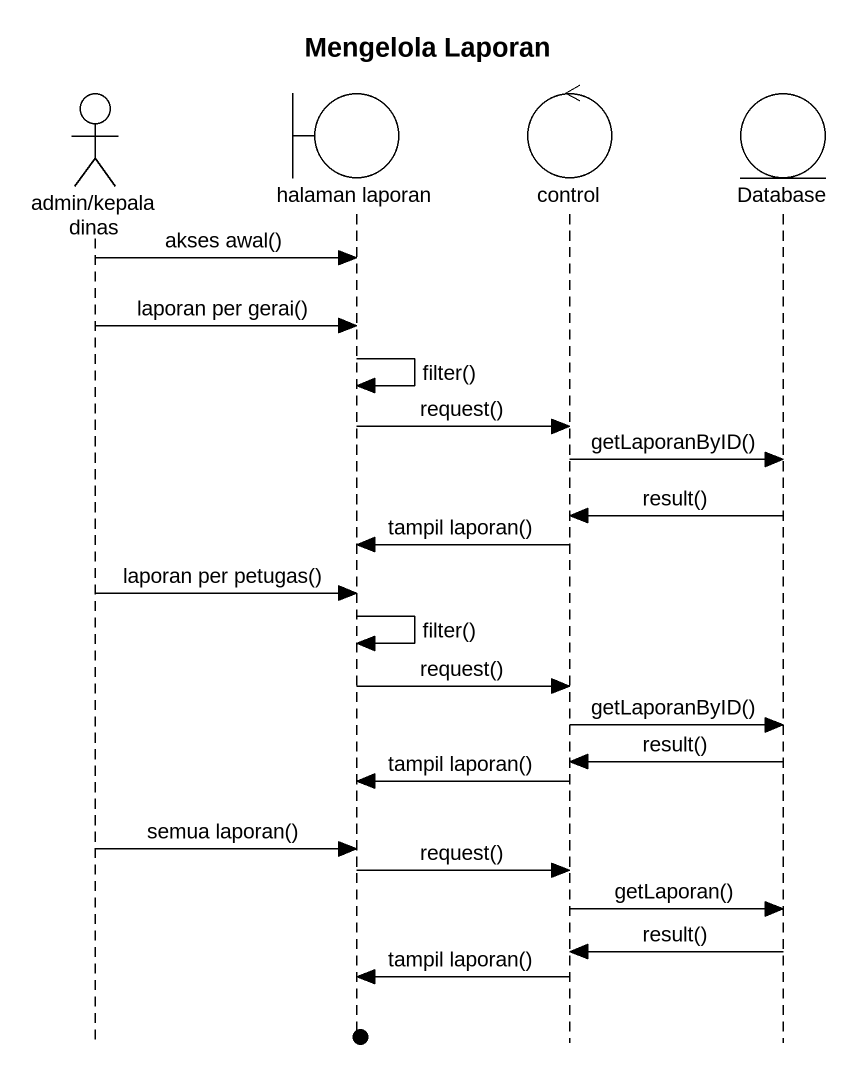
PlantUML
@startuml
title Mengelola Laporan
hide footbox
actor "admin/kepala dinas" as admin_kepala_dinas
boundary "halaman laporan" as halaman_laporan
control "control" as control_
entity "Database" as Database_

admin_kepala_dinas -> halaman_laporan : akses awal()
admin_kepala_dinas -> halaman_laporan : laporan per gerai()
halaman_laporan -> halaman_laporan : filter()
halaman_laporan -> control_ : request()
control_ -> Database_ : getLaporanByID()
Database_ -> control_ : result()
control_ -> halaman_laporan : tampil laporan()
admin_kepala_dinas -> halaman_laporan : laporan per petugas()
halaman_laporan -> halaman_laporan : filter()
halaman_laporan -> control_ : request()
control_ -> Database_ : getLaporanByID()
Database_ -> control_ : result()
control_ -> halaman_laporan : tampil laporan()
admin_kepala_dinas -> halaman_laporan : semua laporan()
halaman_laporan -> control_ : request()
control_ -> Database_ : getLaporan()
Database_ -> control_ : result()
control_ -> halaman_laporan : tampil laporan()
@enduml
